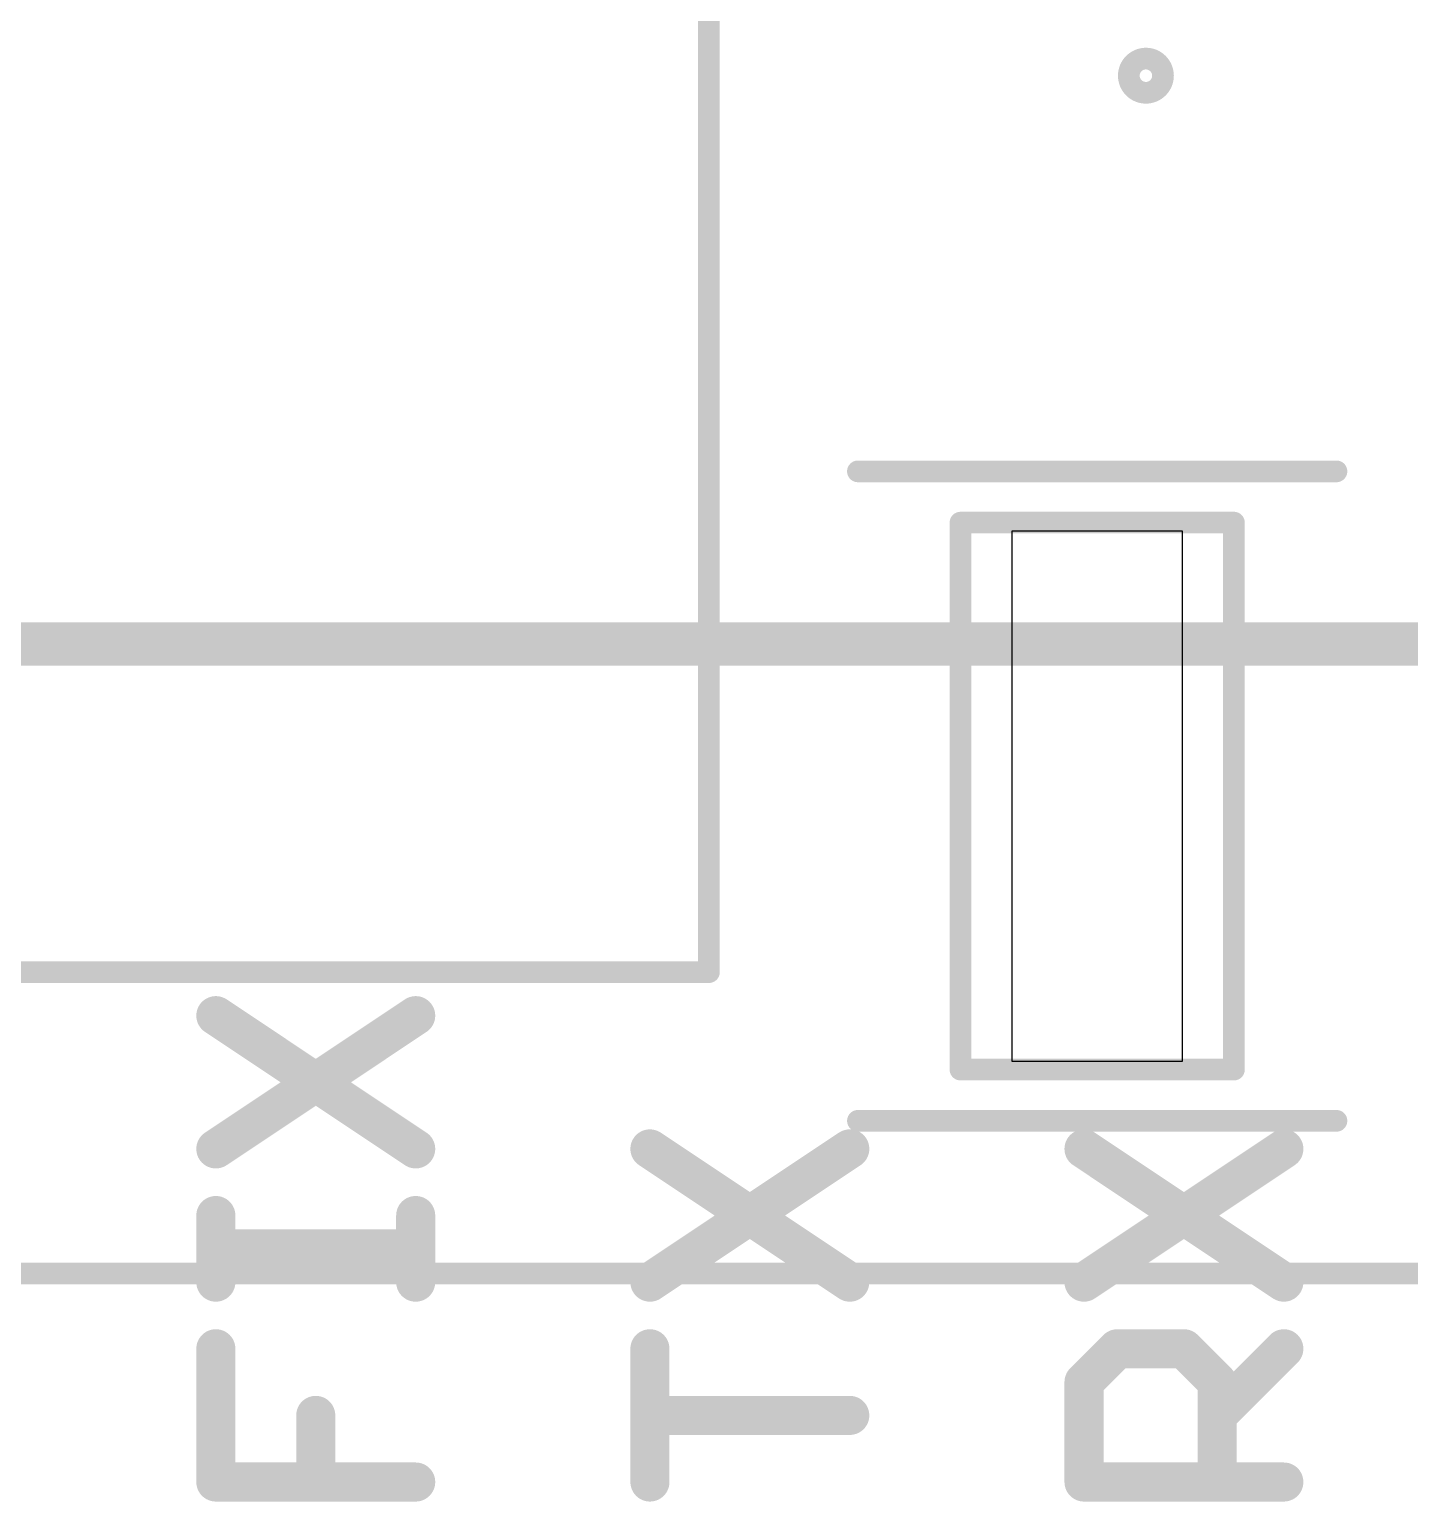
# Model space of a CAD drawing. Header units: millimetres. Extents: x 14 to 185, y 20 to 238.
# Drawn here: x 51.03 to 59.1, y 29.91 to 38.52 of the extents above; entities that cross this region are included whole.
import ezdxf

# ---------------------------------------------------------------- set-up
doc = ezdxf.new("R2010")
doc.units = ezdxf.units.MM
doc.layers.add('BottomOverlay', color=54, linetype='Continuous')
doc.layers.add('TopOverlay', color=2, linetype='Continuous')

# ---------------------------------------------------------------- blocks, each defined once
blk = doc.blocks.new('ADAFRUIT_746_10')
at = {"layer": 'TopOverlay', "const_width": 0.127}
for points in [[(1.652, 7.5575), (17.652, 7.5575)], [(1.652, 7.4305), (17.652, 7.4305)], [(6.8796, 4.5821), (8.049, 5.3617)], [(6.8796, 5.2771), (8.049, 4.4975)], [(6.936, 5.3617), (8.1054, 4.5821)], [(6.936, 4.4975), (8.1054, 5.2771)], [(9.4196, 3.8025), (10.589, 4.5821)], [(9.476, 4.5821), (10.6454, 3.8025)], [(11.9596, 3.8025), (13.129, 4.5821)], [(12.016, 4.5821), (13.1854, 3.8025)], [(9.4196, 4.4975), (10.589, 3.7179)], [(9.476, 3.7179), (10.6454, 4.4975)], [(11.9596, 4.4975), (13.129, 3.7179)], [(12.016, 3.7179), (13.1854, 4.4975)], [(6.857, 3.7602), (6.857, 4.15)], [(6.9586, 3.7602), (6.9586, 4.15)], [(8.0264, 3.7602), (8.0264, 4.15)], [(8.128, 3.7602), (8.128, 4.15)], [(6.9078, 4.0059), (8.0772, 4.0059)], [(6.9078, 3.9043), (8.0772, 3.9043)], [(11.9519, 3.2114), (12.1468, 3.4063)], [(12.1827, 3.4212), (12.5725, 3.4212)], [(12.6084, 3.4063), (12.8033, 3.2114)], [(12.7315, 3.0165), (13.1213, 3.4063)], [(6.857, 2.5908), (6.857, 3.3704)], [(6.9586, 2.5908), (6.9586, 3.3704)], [(9.397, 2.5908), (9.397, 3.3704)], [(9.4986, 2.5908), (9.4986, 3.3704)], [(12.0237, 3.1396), (12.2186, 3.3345)], [(12.1827, 3.3196), (12.5725, 3.3196)], [(12.5366, 3.3345), (12.7315, 3.1396)], [(12.8033, 2.9447), (13.1931, 3.3345)], [(11.937, 2.5908), (11.937, 3.1755)], [(12.0386, 2.5908), (12.0386, 3.1755)], [(12.7166, 2.5908), (12.7166, 3.1755)], [(12.8182, 2.5908), (12.8182, 3.1755)], [(7.4417, 2.5908), (7.4417, 2.9806)], [(7.5433, 2.5908), (7.5433, 2.9806)], [(9.4478, 3.0314), (10.6172, 3.0314)], [(9.4478, 2.9298), (10.6172, 2.9298)], [(6.9078, 2.6416), (8.0772, 2.6416)], [(11.9878, 2.6416), (13.1572, 2.6416)], [(6.9078, 2.54), (8.0772, 2.54)], [(11.9878, 2.54), (13.1572, 2.54)]]:
    blk.add_lwpolyline(points, dxfattribs=at)
for points in [[(6.8796, 5.2771, -1), (6.936, 5.3617)], [(8.049, 5.3617, -1), (8.1054, 5.2771)], [(9.4196, 4.4975, -1), (9.476, 4.5821)], [(10.589, 4.5821, -1), (10.6454, 4.4975)], [(11.9596, 4.4975, -1), (12.016, 4.5821)], [(13.129, 4.5821, -1), (13.1854, 4.4975)], [(6.936, 4.4975, -1), (6.8796, 4.5821)], [(8.1054, 4.5821, -1), (8.049, 4.4975)], [(6.857, 4.15, -1), (6.9586, 4.15)], [(8.0264, 4.15, -1), (8.128, 4.15)], [(6.9078, 3.9043, -1), (6.9078, 4.0059)], [(8.0772, 4.0059, -1), (8.0772, 3.9043)], [(6.9586, 3.7602, -1), (6.857, 3.7602)], [(8.128, 3.7602, -1), (8.0264, 3.7602)], [(9.476, 3.7179, -1), (9.4196, 3.8025)], [(10.6454, 3.8025, -1), (10.589, 3.7179)], [(12.016, 3.7179, -1), (11.9596, 3.8025)], [(13.1854, 3.8025, -1), (13.129, 3.7179)], [(6.857, 3.3704, -1), (6.9586, 3.3704)], [(9.397, 3.3704, -1), (9.4986, 3.3704)], [(12.1827, 3.3196, -1), (12.1827, 3.4212)], [(12.1468, 3.4063, -1), (12.2186, 3.3345)], [(12.5366, 3.3345, -1), (12.6084, 3.4063)], [(12.5725, 3.4212, -1), (12.5725, 3.3196)], [(13.1213, 3.4063, -1), (13.1931, 3.3345)], [(11.937, 3.1755, -1), (12.0386, 3.1755)], [(12.0237, 3.1396, -1), (11.9519, 3.2114)], [(12.7166, 3.1755, -1), (12.8182, 3.1755)], [(12.8033, 3.2114, -1), (12.7315, 3.1396)], [(7.4417, 2.9806, -1), (7.5433, 2.9806)], [(9.4478, 2.9298, -1), (9.4478, 3.0314)], [(10.6172, 3.0314, -1), (10.6172, 2.9298)], [(12.8033, 2.9447, -1), (12.7315, 3.0165)], [(6.9078, 2.54, -1), (6.9078, 2.6416)], [(8.0772, 2.6416, -1), (8.0772, 2.54)], [(11.9878, 2.54, -1), (11.9878, 2.6416)], [(13.1572, 2.6416, -1), (13.1572, 2.54)], [(6.9586, 2.5908, -1), (6.857, 2.5908)], [(7.5433, 2.5908, -1), (7.4417, 2.5908)], [(9.4986, 2.5908, -1), (9.397, 2.5908)], [(12.0386, 2.5908, -1), (11.937, 2.5908)], [(12.8182, 2.5908, -1), (12.7166, 2.5908)]]:
    blk.add_lwpolyline(points, format="xyb", dxfattribs=at)
at = {"layer": 'TopOverlay', "const_width": 0.0635}
for points in [[(6.8479, 5.2771, 1), (6.9114, 5.2771, 1)], [(6.8478, 5.2771, 1), (6.9113, 5.2771, 1)], [(6.9043, 5.3617, 1), (6.9678, 5.3617, 1)], [(6.9043, 5.3617, 1), (6.9678, 5.3617, 1)], [(8.0173, 5.3617, 1), (8.0808, 5.3617, 1)], [(8.0173, 5.3617, 1), (8.0808, 5.3617, 1)], [(8.0736, 5.2771, 1), (8.1371, 5.2771, 1)], [(8.0736, 5.2771, 1), (8.1371, 5.2771, 1)], [(6.8479, 4.5821, 1), (6.9114, 4.5821, 1)], [(6.8479, 4.5821, 1), (6.9114, 4.5821, 1)], [(8.0736, 4.5821, 1), (8.1371, 4.5821, 1)], [(8.0736, 4.5821, 1), (8.1371, 4.5821, 1)], [(9.4443, 4.5821, 1), (9.5078, 4.5821, 1)], [(9.4442, 4.5821, 1), (9.5077, 4.5821, 1)], [(10.5573, 4.5821, 1), (10.6208, 4.5821, 1)], [(10.5573, 4.5821, 1), (10.6208, 4.5821, 1)], [(11.9843, 4.5821, 1), (12.0478, 4.5821, 1)], [(11.9842, 4.5821, 1), (12.0477, 4.5821, 1)], [(13.0973, 4.5821, 1), (13.1608, 4.5821, 1)], [(13.0973, 4.5821, 1), (13.1608, 4.5821, 1)], [(6.9043, 4.4975, 1), (6.9678, 4.4975, 1)], [(6.9042, 4.4975, 1), (6.9677, 4.4975, 1)], [(8.0173, 4.4975, 1), (8.0808, 4.4975, 1)], [(8.0173, 4.4975, 1), (8.0808, 4.4975, 1)], [(9.3879, 4.4975, 1), (9.4514, 4.4975, 1)], [(9.3879, 4.4975, 1), (9.4514, 4.4975, 1)], [(10.6136, 4.4975, 1), (10.6771, 4.4975, 1)], [(10.6136, 4.4975, 1), (10.6771, 4.4975, 1)], [(11.9279, 4.4975, 1), (11.9914, 4.4975, 1)], [(11.9279, 4.4975, 1), (11.9914, 4.4975, 1)], [(13.1536, 4.4975, 1), (13.2171, 4.4975, 1)], [(13.1536, 4.4975, 1), (13.2171, 4.4975, 1)], [(6.8252, 4.15, 1), (6.8887, 4.15, 1)], [(6.8252, 4.15, 1), (6.8887, 4.15, 1)], [(6.9268, 4.15, 1), (6.9903, 4.15, 1)], [(6.9268, 4.15, 1), (6.9903, 4.15, 1)], [(7.9946, 4.15, 1), (8.0581, 4.15, 1)], [(7.9946, 4.15, 1), (8.0581, 4.15, 1)], [(8.0962, 4.15, 1), (8.1597, 4.15, 1)], [(8.0962, 4.15, 1), (8.1597, 4.15, 1)], [(6.876, 4.0059, 1), (6.9395, 4.0059, 1)], [(6.876, 4.0059, 1), (6.9395, 4.0059, 1)], [(8.0454, 4.0059, 1), (8.109, 4.0059, 1)], [(8.0454, 4.0059, 1), (8.109, 4.0059, 1)], [(6.876, 3.9043, 1), (6.9395, 3.9043, 1)], [(6.876, 3.9043, 1), (6.9395, 3.9043, 1)], [(8.0454, 3.9043, 1), (8.109, 3.9043, 1)], [(8.0454, 3.9043, 1), (8.109, 3.9043, 1)], [(6.8252, 3.7602, 1), (6.8887, 3.7602, 1)], [(6.8252, 3.7602, 1), (6.8887, 3.7602, 1)], [(6.9268, 3.7602, 1), (6.9903, 3.7602, 1)], [(6.9268, 3.7602, 1), (6.9903, 3.7602, 1)], [(7.9946, 3.7602, 1), (8.0581, 3.7602, 1)], [(7.9946, 3.7602, 1), (8.0581, 3.7602, 1)], [(8.0962, 3.7602, 1), (8.1597, 3.7602, 1)], [(8.0962, 3.7602, 1), (8.1597, 3.7602, 1)], [(9.3879, 3.8025, 1), (9.4514, 3.8025, 1)], [(9.3879, 3.8025, 1), (9.4514, 3.8025, 1)], [(10.6136, 3.8025, 1), (10.6771, 3.8025, 1)], [(10.6136, 3.8025, 1), (10.6771, 3.8025, 1)], [(11.9279, 3.8025, 1), (11.9914, 3.8025, 1)], [(11.9279, 3.8025, 1), (11.9914, 3.8025, 1)], [(13.1536, 3.8025, 1), (13.2171, 3.8025, 1)], [(13.1536, 3.8025, 1), (13.2171, 3.8025, 1)], [(9.4443, 3.7179, 1), (9.5078, 3.7179, 1)], [(9.4442, 3.7179, 1), (9.5077, 3.7179, 1)], [(10.5573, 3.7179, 1), (10.6208, 3.7179, 1)], [(10.5573, 3.7179, 1), (10.6208, 3.7179, 1)], [(11.9843, 3.7179, 1), (12.0478, 3.7179, 1)], [(11.9842, 3.7179, 1), (12.0477, 3.7179, 1)], [(13.0973, 3.7179, 1), (13.1608, 3.7179, 1)], [(13.0973, 3.7179, 1), (13.1608, 3.7179, 1)], [(12.1151, 3.4063, 1), (12.1786, 3.4063, 1)], [(12.1151, 3.4063, 1), (12.1786, 3.4063, 1)], [(12.151, 3.4212, 1), (12.2145, 3.4212, 1)], [(12.151, 3.4212, 1), (12.2145, 3.4212, 1)], [(12.5407, 3.4212, 1), (12.6042, 3.4212, 1)], [(12.5407, 3.4212, 1), (12.6042, 3.4212, 1)], [(12.5766, 3.4063, 1), (12.6401, 3.4063, 1)], [(12.5766, 3.4063, 1), (12.6401, 3.4063, 1)], [(13.0895, 3.4063, 1), (13.153, 3.4063, 1)], [(13.0895, 3.4063, 1), (13.153, 3.4063, 1)], [(6.8252, 3.3704, 1), (6.8887, 3.3704, 1)], [(6.8252, 3.3704, 1), (6.8887, 3.3704, 1)], [(6.9268, 3.3704, 1), (6.9903, 3.3704, 1)], [(6.9268, 3.3704, 1), (6.9903, 3.3704, 1)], [(9.3652, 3.3704, 1), (9.4287, 3.3704, 1)], [(9.3652, 3.3704, 1), (9.4287, 3.3704, 1)], [(9.4668, 3.3704, 1), (9.5303, 3.3704, 1)], [(9.4668, 3.3704, 1), (9.5303, 3.3704, 1)], [(12.151, 3.3196, 1), (12.2145, 3.3196, 1)], [(12.151, 3.3196, 1), (12.2145, 3.3196, 1)], [(12.1868, 3.3345, 1), (12.2503, 3.3345, 1)], [(12.1868, 3.3345, 1), (12.2503, 3.3345, 1)], [(12.5048, 3.3345, 1), (12.5683, 3.3345, 1)], [(12.5048, 3.3345, 1), (12.5683, 3.3345, 1)], [(12.5407, 3.3196, 1), (12.6042, 3.3196, 1)], [(12.5407, 3.3196, 1), (12.6042, 3.3196, 1)], [(13.1614, 3.3345, 1), (13.2249, 3.3345, 1)], [(13.1614, 3.3345, 1), (13.2249, 3.3345, 1)], [(11.9201, 3.2114, 1), (11.9836, 3.2114, 1)], [(11.9201, 3.2114, 1), (11.9836, 3.2114, 1)], [(12.7715, 3.2114, 1), (12.835, 3.2114, 1)], [(12.7715, 3.2114, 1), (12.835, 3.2114, 1)], [(11.9052, 3.1755, 1), (11.9687, 3.1755, 1)], [(11.9052, 3.1755, 1), (11.9687, 3.1755, 1)], [(11.9919, 3.1396, 1), (12.0554, 3.1396, 1)], [(11.9919, 3.1396, 1), (12.0554, 3.1396, 1)], [(12.0068, 3.1755, 1), (12.0703, 3.1755, 1)], [(12.0068, 3.1755, 1), (12.0703, 3.1755, 1)], [(12.6848, 3.1755, 1), (12.7483, 3.1755, 1)], [(12.6848, 3.1755, 1), (12.7483, 3.1755, 1)], [(12.6998, 3.1396, 1), (12.7633, 3.1396, 1)], [(12.6998, 3.1396, 1), (12.7633, 3.1396, 1)], [(12.7864, 3.1755, 1), (12.8499, 3.1755, 1)], [(12.7864, 3.1755, 1), (12.8499, 3.1755, 1)], [(7.4099, 2.9806, 1), (7.4734, 2.9806, 1)], [(7.4099, 2.9806, 1), (7.4734, 2.9806, 1)], [(7.5115, 2.9806, 1), (7.575, 2.9806, 1)], [(7.5115, 2.9806, 1), (7.575, 2.9806, 1)], [(9.416, 3.0314, 1), (9.4795, 3.0314, 1)], [(9.416, 3.0314, 1), (9.4795, 3.0314, 1)], [(10.5854, 3.0314, 1), (10.6489, 3.0314, 1)], [(10.5854, 3.0314, 1), (10.6489, 3.0314, 1)], [(12.6998, 3.0165, 1), (12.7633, 3.0165, 1)], [(12.6998, 3.0165, 1), (12.7633, 3.0165, 1)], [(9.416, 2.9298, 1), (9.4795, 2.9298, 1)], [(9.416, 2.9298, 1), (9.4795, 2.9298, 1)], [(10.5854, 2.9298, 1), (10.6489, 2.9298, 1)], [(10.5854, 2.9298, 1), (10.6489, 2.9298, 1)], [(12.7715, 2.9447, 1), (12.835, 2.9447, 1)], [(12.7716, 2.9447, 1), (12.8351, 2.9447, 1)], [(6.876, 2.6416, 1), (6.9395, 2.6416, 1)], [(6.876, 2.6416, 1), (6.9395, 2.6416, 1)], [(8.0454, 2.6416, 1), (8.109, 2.6416, 1)], [(8.0454, 2.6416, 1), (8.109, 2.6416, 1)], [(11.956, 2.6416, 1), (12.0195, 2.6416, 1)], [(11.956, 2.6416, 1), (12.0195, 2.6416, 1)], [(13.1255, 2.6416, 1), (13.189, 2.6416, 1)], [(13.1255, 2.6416, 1), (13.189, 2.6416, 1)], [(6.8252, 2.5908, 1), (6.8887, 2.5908, 1)], [(6.8252, 2.5908, 1), (6.8887, 2.5908, 1)], [(6.876, 2.54, 1), (6.9395, 2.54, 1)], [(6.876, 2.54, 1), (6.9395, 2.54, 1)], [(6.9268, 2.5908, 1), (6.9903, 2.5908, 1)], [(6.9268, 2.5908, 1), (6.9903, 2.5908, 1)], [(7.4099, 2.5908, 1), (7.4734, 2.5908, 1)], [(7.4099, 2.5908, 1), (7.4734, 2.5908, 1)], [(7.5115, 2.5908, 1), (7.575, 2.5908, 1)], [(7.5115, 2.5908, 1), (7.575, 2.5908, 1)], [(8.0454, 2.54, 1), (8.109, 2.54, 1)], [(8.0454, 2.54, 1), (8.109, 2.54, 1)], [(9.3652, 2.5908, 1), (9.4287, 2.5908, 1)], [(9.3652, 2.5908, 1), (9.4287, 2.5908, 1)], [(9.4668, 2.5908, 1), (9.5303, 2.5908, 1)], [(9.4668, 2.5908, 1), (9.5303, 2.5908, 1)], [(11.9052, 2.5908, 1), (11.9687, 2.5908, 1)], [(11.9052, 2.5908, 1), (11.9687, 2.5908, 1)], [(11.956, 2.54, 1), (12.0195, 2.54, 1)], [(11.956, 2.54, 1), (12.0195, 2.54, 1)], [(12.0068, 2.5908, 1), (12.0703, 2.5908, 1)], [(12.0068, 2.5908, 1), (12.0703, 2.5908, 1)], [(12.6848, 2.5908, 1), (12.7483, 2.5908, 1)], [(12.6848, 2.5908, 1), (12.7483, 2.5908, 1)], [(12.7864, 2.5908, 1), (12.8499, 2.5908, 1)], [(12.7864, 2.5908, 1), (12.8499, 2.5908, 1)], [(13.1255, 2.54, 1), (13.189, 2.54, 1)], [(13.1255, 2.54, 1), (13.189, 2.54, 1)]]:
    blk.add_lwpolyline(points, format="xyb", close=True, dxfattribs=at)
blk = doc.blocks.new('ADAFRUIT_2687_B_18')
at = {"layer": 'BottomOverlay'}
for p, q in [((43.206, -9.152), (40.106, -9.152)), ((40.106, -9.152), (40.106, -10.152)), ((43.206, -10.152), (43.206, -9.152)), ((40.106, -10.152), (43.206, -10.152))]:
    blk.add_line(p, q, dxfattribs=at)
at = {"layer": 'BottomOverlay', "const_width": 0.127}
for points in [[(44.45, -45.212), (44.45, 1.778)], [(39.756, -11.052), (39.756, -8.252)], [(43.556, -11.052), (43.556, -8.252)], [(40.056, -10.452), (40.056, -8.852)], [(43.256, -8.852), (40.056, -8.852)], [(43.256, -10.452), (43.256, -8.852)], [(43.256, -10.452), (40.056, -10.452)], [(42.686, -11.924), (12.686, -11.924)], [(42.686, -41.924), (42.686, -11.924)]]:
    blk.add_lwpolyline(points, dxfattribs=at)
at = {"layer": 'BottomOverlay'}
for points, const_width in [([(39.7243, -8.252, 1), (39.7878, -8.252, 1)], 0.0635), ([(43.5242, -8.252, 1), (43.5877, -8.252, 1)], 0.0635), ([(40.0243, -8.852, 1), (40.0878, -8.852, 1)], 0.0635), ([(40.0243, -8.852, 1), (40.0878, -8.852, 1)], 0.0635), ([(43.2242, -8.852, 1), (43.2877, -8.852, 1)], 0.0635), ([(43.2242, -8.852, 1), (43.2877, -8.852, 1)], 0.0635), ([(37.541, -9.367, 1), (37.341, -9.367, 1)], 0.127), ([(37.3092, -9.367, 1), (37.3727, -9.367, 1)], 0.0635), ([(37.5092, -9.367, 1), (37.5727, -9.367, 1)], 0.0635), ([(40.0243, -10.452, 1), (40.0878, -10.452, 1)], 0.0635), ([(40.0243, -10.452, 1), (40.0878, -10.452, 1)], 0.0635), ([(43.2242, -10.452, 1), (43.2877, -10.452, 1)], 0.0635), ([(43.2242, -10.452, 1), (43.2877, -10.452, 1)], 0.0635), ([(39.7243, -11.052, 1), (39.7878, -11.052, 1)], 0.0635), ([(43.5242, -11.052, 1), (43.5877, -11.052, 1)], 0.0635), ([(42.6542, -11.924, 1), (42.7177, -11.924, 1)], 0.0635), ([(42.6542, -11.924, 1), (42.7177, -11.924, 1)], 0.0635)]:
    blk.add_lwpolyline(points, format="xyb", close=True, dxfattribs=dict(at, const_width=const_width))

msp = doc.modelspace()

# ---------------------------------------------------------------- block references
for name, p, rotation in [('ADAFRUIT_2687_B_18', (66.929, 75.692), 270), ('ADAFRUIT_746_10', (45.212, 27.432), 360)]:
    msp.add_blockref(name, p, dxfattribs=dict(rotation=rotation))

doc.saveas('drawing.dxf')
